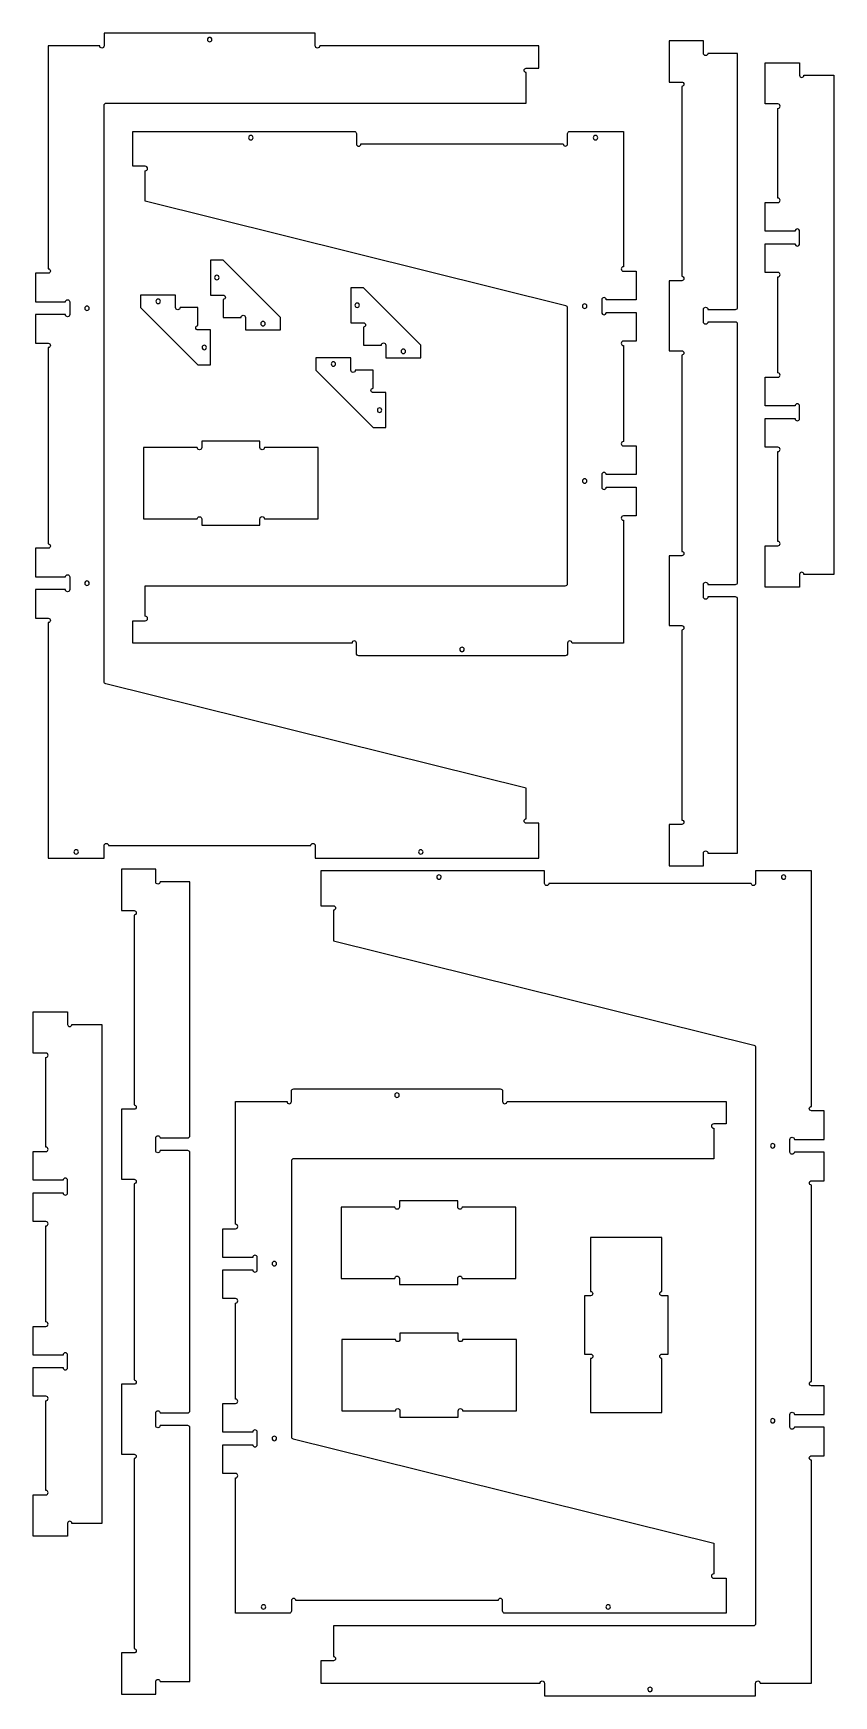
# Model space of a CAD drawing. Extents: x 34 to 1179, y 24 to 2402.
import ezdxf

# ---------------------------------------------------------------- set-up
doc = ezdxf.new("R2010")
doc.units = 0
doc.layers.add('DRILL', color=3, linetype='CONTINUOUS')
doc.layers.add('OUTSIDE', color=1, linetype='CONTINUOUS')

msp = doc.modelspace()

# ---------------------------------------------------------------- linework, layer by layer
at = {"layer": 'DRILL'}
for points in [[(283.5, 2392.7, 0.414214), (286.7, 2389.5, 0.414214), (289.9, 2392.7, 0.414214), (286.7, 2395.8, 0.414214)], [(348.9, 2252.3, 0.414214), (345.7, 2255.5, 0.414214), (342.5, 2252.3, 0.414214), (345.7, 2249.1, 0.414214)], [(841.9, 2252.3, 0.414214), (838.7, 2255.5, 0.414214), (835.5, 2252.3, 0.414214), (838.7, 2249.1, 0.414214)], [(297, 2055.4, 0.414214), (293.8, 2052.2, 0.414214), (297, 2049, 0.414214), (300.2, 2052.2, 0.414214)], [(213, 2015, 0.414214), (216.2, 2018.2, 0.414214), (213, 2021.4, 0.414214), (209.8, 2018.2, 0.414214)], [(108, 2008.3, 0.414214), (111.2, 2005.1, 0.414214), (114.4, 2008.3, 0.414214), (111.2, 2011.5, 0.414214)], [(497.7, 2015.8, 0.414214), (494.6, 2012.6, 0.414214), (497.7, 2009.4, 0.414214), (500.9, 2012.6, 0.414214)], [(826.4, 2011.3, 0.414214), (823.2, 2014.5, 0.414214), (820, 2011.3, 0.414214), (823.2, 2008.1, 0.414214)], [(363, 1989.4, 0.414214), (359.8, 1986.2, 0.414214), (363, 1983, 0.414214), (366.2, 1986.2, 0.414214)], [(279, 1949, 0.414214), (282.2, 1952.2, 0.414214), (279, 1955.4, 0.414214), (275.8, 1952.2, 0.414214)], [(463.7, 1925.4, 0.414214), (466.9, 1928.6, 0.414214), (463.7, 1931.8, 0.414214), (460.6, 1928.6, 0.414214)], [(563.7, 1949.8, 0.414214), (560.6, 1946.6, 0.414214), (563.7, 1943.4, 0.414214), (566.9, 1946.6, 0.414214)], [(529.7, 1859.4, 0.414214), (532.9, 1862.6, 0.414214), (529.7, 1865.8, 0.414214), (526.6, 1862.6, 0.414214)], [(826.4, 1761.3, 0.414214), (823.2, 1764.5, 0.414214), (820, 1761.3, 0.414214), (823.2, 1758.1, 0.414214)], [(108, 1615, 0.414214), (111.2, 1611.8, 0.414214), (114.4, 1615, 0.414214), (111.2, 1618.2, 0.414214)], [(650.9, 1520.3, 0.414214), (647.7, 1523.5, 0.414214), (644.5, 1520.3, 0.414214), (647.7, 1517.1, 0.414214)], [(92.5, 1230.7, 0.414214), (95.7, 1227.5, 0.414214), (98.9, 1230.7, 0.414214), (95.7, 1233.8, 0.414214)], [(585.5, 1230.7, 0.414214), (588.7, 1227.5, 0.414214), (591.9, 1230.7, 0.414214), (588.7, 1233.8, 0.414214)], [(617.9, 1194.6, 0.414214), (614.7, 1197.8, 0.414214), (611.5, 1194.6, 0.414214), (614.7, 1191.5, 0.414214)], [(1110.9, 1194.6, 0.414214), (1107.7, 1197.8, 0.414214), (1104.5, 1194.6, 0.414214), (1107.7, 1191.5, 0.414214)], [(551.5, 882.7, 0.414214), (554.7, 879.5, 0.414214), (557.9, 882.7, 0.414214), (554.7, 885.9, 0.414214)], [(1095.4, 810.3, 0.414214), (1092.2, 813.5, 0.414214), (1089, 810.3, 0.414214), (1092.2, 807.1, 0.414214)], [(376, 641.7, 0.414214), (379.2, 638.5, 0.414214), (382.4, 641.7, 0.414214), (379.2, 644.9, 0.414214)], [(1095.4, 417, 0.414214), (1092.2, 420.2, 0.414214), (1089, 417, 0.414214), (1092.2, 413.8, 0.414214)], [(376, 391.7, 0.414214), (379.2, 388.5, 0.414214), (382.4, 391.7, 0.414214), (379.2, 394.9, 0.414214)], [(360.5, 150.7, 0.414214), (363.7, 147.5, 0.414214), (366.9, 150.7, 0.414214), (363.7, 153.9, 0.414214)], [(853.5, 150.7, 0.414214), (856.7, 147.5, 0.414214), (859.9, 150.7, 0.414214), (856.7, 153.9, 0.414214)], [(919.9, 32.6, 0.414214), (916.7, 35.8, 0.414214), (913.5, 32.6, 0.414214), (916.7, 29.5, 0.414214)]]:
    msp.add_lwpolyline(points, format="xyb", close=True, dxfattribs=at)
at = {"layer": 'OUTSIDE'}
for points in [[(757.7, 1271.7), (739.7, 1271.7, -0.414214), (736.5, 1274.8, -0.414214), (739.7, 1278), (739.7, 1321.7), (138.1, 1471.1, -0.344587), (135.7, 1474.1), (135.7, 2298.5, -0.414214), (138.9, 2301.7), (739.7, 2301.7), (739.7, 2345.3, -1), (739.7, 2351.7), (757.7, 2351.7), (757.7, 2383.7), (444.1, 2383.7, -0.414214), (440.9, 2380.5, -0.414214), (437.7, 2383.7), (437.7, 2401.7), (135.7, 2401.7), (135.7, 2383.7, -0.414214), (132.5, 2380.5, -0.414214), (129.4, 2383.7), (55.7, 2383.7), (55.7, 2064.7, -1), (55.7, 2058.3), (37.7, 2058.3), (37.7, 2017.3), (80.4, 2017.3, -1), (86.7, 2017.3), (86.7, 1999.3, -1), (80.4, 1999.3), (37.7, 1999.3), (37.7, 1958.3), (55.7, 1958.3, -1), (55.7, 1952), (55.7, 1671.3, -1), (55.7, 1665), (37.7, 1665), (37.7, 1624), (80.4, 1624, -1), (86.7, 1624), (86.7, 1606, -1), (80.4, 1606), (37.7, 1606), (37.7, 1565), (55.7, 1565, -1), (55.7, 1558.6), (55.7, 1221.7), (135.7, 1221.7), (135.7, 1239.7, -1), (142.1, 1239.7), (431.4, 1239.7, -1), (437.7, 1239.7), (437.7, 1221.7), (757.7, 1221.7)], [(1042, 1228.9), (1042, 1592.1, 0.414214), (1038.9, 1595.3), (999.4, 1595.3, -1), (993, 1595.3), (993, 1613.3, -1), (999.4, 1613.3), (1038.9, 1613.3, 0.414214), (1042, 1616.5), (1042, 1985.4, 0.414214), (1038.9, 1988.6), (999.4, 1988.6, -1), (993, 1988.6), (993, 2006.6, -1), (999.4, 2006.6), (1038.9, 2006.6, 0.414214), (1042, 2009.8), (1042, 2372.9), (999.4, 2372.9, -1), (993, 2372.9), (993, 2390.9), (944, 2390.9), (944, 2331.9), (962, 2331.9, -0.414214), (965.2, 2328.8, -0.414214), (962, 2325.6), (962, 2054, -0.414214), (965.2, 2050.8, -0.414214), (962, 2047.6), (944, 2047.6), (944, 1947.6), (962, 1947.6, -0.414214), (965.2, 1944.4, -0.414214), (962, 1941.3), (962, 1660.6, -0.414214), (965.2, 1657.5, -0.414214), (962, 1654.3), (944, 1654.3), (944, 1554.3), (962, 1554.3, -0.414214), (965.2, 1551.1, -0.414214), (962, 1547.9), (962, 1276.3, -0.414214), (965.2, 1273.1, -0.414214), (962, 1269.9), (944, 1269.9), (944, 1210.9), (993, 1210.9), (993, 1228.9, -0.414214), (996.2, 1232.1, -0.414214), (999.4, 1228.9)], [(1179.5, 1627.5), (1136.8, 1627.5, 1), (1130.5, 1627.5), (1130.5, 1609.5), (1081.5, 1609.5), (1081.5, 1668.5), (1099.5, 1668.5, 0.414214), (1102.6, 1671.7, 0.414214), (1099.5, 1674.9), (1099.5, 1803.2, 0.414214), (1102.6, 1806.4, 0.414214), (1099.5, 1809.5), (1081.5, 1809.5), (1081.5, 1850.5), (1124.1, 1850.5, 1), (1130.5, 1850.5), (1130.5, 1868.5, 1), (1124.1, 1868.5), (1081.5, 1868.5), (1081.5, 1909.5), (1099.5, 1909.5, 0.414214), (1102.6, 1912.7, 0.414214), (1099.5, 1915.9), (1099.5, 2053.2, 0.414214), (1102.6, 2056.4, 0.414214), (1099.5, 2059.5), (1081.5, 2059.5), (1081.5, 2100.5), (1124.1, 2100.5, 1), (1130.5, 2100.5), (1130.5, 2118.5, 0.414214), (1127.3, 2121.7, 0.414214), (1124.1, 2118.5), (1081.5, 2118.5), (1081.5, 2159.5), (1099.5, 2159.5, 1), (1099.5, 2165.9), (1099.5, 2294.2, 1), (1099.5, 2300.5), (1081.5, 2300.5), (1081.5, 2359.5), (1130.5, 2359.5), (1130.5, 2341.5, 0.414214), (1133.6, 2338.4, 0.414214), (1136.8, 2341.5), (1179.5, 2341.5)], [(176.7, 2211.3), (176.7, 2261.3), (493.5, 2261.3, -0.414214), (496.7, 2258.1), (496.7, 2243.3, 1), (503.1, 2243.3), (792.4, 2243.3, 1), (798.7, 2243.3), (798.7, 2258.1, -0.414214), (801.9, 2261.3), (878.7, 2261.3), (878.7, 2067.7, 1), (878.7, 2061.3), (896.7, 2061.3), (896.7, 2020.3), (854.1, 2020.3, 1), (847.7, 2020.3), (847.7, 2002.3, 1), (854.1, 2002.3), (896.7, 2002.3), (896.7, 1961.3), (878.7, 1961.3, 1), (878.7, 1955), (878.7, 1817.7, 1), (878.7, 1811.3), (896.7, 1811.3), (896.7, 1770.3), (854.1, 1770.3, 1), (847.7, 1770.3), (847.7, 1752.3, 1), (854.1, 1752.3), (896.7, 1752.3), (896.7, 1711.3), (878.7, 1711.3, 1), (878.7, 1705), (878.7, 1529.3), (805.1, 1529.3, 0.414214), (801.9, 1532.5, 0.414214), (798.7, 1529.3), (798.7, 1514.5, -0.414214), (795.5, 1511.3), (499.9, 1511.3, -0.414214), (496.7, 1514.5), (496.7, 1529.3, 0.414214), (493.5, 1532.5, 0.414214), (490.4, 1529.3), (176.7, 1529.3), (176.7, 1561.3), (194.7, 1561.3, 1), (194.7, 1567.7), (194.7, 1611.3), (795.5, 1611.3, 0.414214), (798.7, 1614.5), (798.7, 2008.8, 0.344587), (796.3, 2011.9), (194.7, 2161.3), (194.7, 2205, 0.414214), (197.9, 2208.1, 0.414214), (194.7, 2211.3)], [(306, 2077.2), (288, 2077.2), (288, 2027.2), (306, 2027.2, -1), (306, 2020.9), (306, 1995.2), (331.6, 1995.2, -1), (338, 1995.2), (338, 1977.2), (388, 1977.2), (388, 1995.2)], [(270, 1927.2), (288, 1927.2), (288, 1977.2), (270, 1977.2, -1), (270, 1983.6), (270, 2009.2), (244.3, 2009.2, -1), (238, 2009.2), (238, 2027.2), (188, 2027.2), (188, 2009.2)], [(506.7, 2037.6), (488.7, 2037.6), (488.7, 1987.6), (506.7, 1987.6, -1), (506.7, 1981.3), (506.7, 1955.6), (532.4, 1955.6, -1), (538.7, 1955.6), (538.7, 1937.6), (588.7, 1937.6), (588.7, 1955.6)], [(520.7, 1837.6), (538.7, 1837.6), (538.7, 1887.6), (520.7, 1887.6, -1), (520.7, 1894), (520.7, 1919.6), (495.1, 1919.6, -1), (488.7, 1919.6), (488.7, 1937.6), (438.7, 1937.6), (438.7, 1919.6)], [(192.1, 1707), (269, 1707, -0.414214), (272.2, 1710.1, -0.414214), (275.4, 1707), (275.4, 1698), (358.7, 1698), (358.7, 1707, -1), (365.1, 1707), (442.1, 1707), (442.1, 1809), (365.1, 1809, -1), (358.7, 1809), (358.7, 1818), (275.4, 1818), (275.4, 1809, -1), (269, 1809), (192.1, 1809)], [(258.5, 43.8), (258.5, 407, 0.414214), (255.4, 410.1), (215.9, 410.1, -1), (209.5, 410.1), (209.5, 428.1, -1), (215.9, 428.1), (255.4, 428.1, 0.414214), (258.5, 431.3), (258.5, 800.3, 0.414214), (255.4, 803.5), (215.9, 803.5, -1), (209.5, 803.5), (209.5, 821.5, -1), (215.9, 821.5), (255.4, 821.5, 0.414214), (258.5, 824.6), (258.5, 1187.8), (215.9, 1187.8, -1), (209.5, 1187.8), (209.5, 1205.8), (160.5, 1205.8), (160.5, 1146.8), (178.5, 1146.8, -0.414214), (181.7, 1143.6, -0.414214), (178.5, 1140.4), (178.5, 868.8, -0.414214), (181.7, 865.6, -0.414214), (178.5, 862.5), (160.5, 862.5), (160.5, 762.5), (178.5, 762.5, -0.414214), (181.7, 759.3, -0.414214), (178.5, 756.1), (178.5, 475.5, -0.414214), (181.7, 472.3, -0.414214), (178.5, 469.1), (160.5, 469.1), (160.5, 369.1), (178.5, 369.1, -0.414214), (181.7, 366, -0.414214), (178.5, 362.8), (178.5, 91.1, -0.414214), (181.7, 88, -0.414214), (178.5, 84.8), (160.5, 84.8), (160.5, 25.8), (209.5, 25.8), (209.5, 43.8, -0.414214), (212.7, 47, -0.414214), (215.9, 43.8)], [(445.7, 1153.6), (463.7, 1153.6, -0.414214), (466.9, 1150.5, -0.414214), (463.7, 1147.3), (463.7, 1103.6), (1065.3, 954.2, -0.344587), (1067.7, 951.2), (1067.7, 126.8, -0.414214), (1064.5, 123.6), (463.7, 123.6), (463.7, 80, -1), (463.7, 73.6), (445.7, 73.6), (445.7, 41.6), (759.4, 41.6, -0.414214), (762.5, 44.8, -0.414214), (765.7, 41.6), (765.7, 23.6), (1067.7, 23.6), (1067.7, 41.6, -0.414214), (1070.9, 44.8, -0.414214), (1074.1, 41.6), (1147.7, 41.6), (1147.7, 360.6, -1), (1147.7, 367), (1165.7, 367), (1165.7, 408), (1123.1, 408, -1), (1116.7, 408), (1116.7, 426, -1), (1123.1, 426), (1165.7, 426), (1165.7, 467), (1147.7, 467, -1), (1147.7, 473.3), (1147.7, 754, -1), (1147.7, 760.3), (1165.7, 760.3), (1165.7, 801.3), (1123.1, 801.3, -1), (1116.7, 801.3), (1116.7, 819.3, -1), (1123.1, 819.3), (1165.7, 819.3), (1165.7, 860.3), (1147.7, 860.3, -1), (1147.7, 866.7), (1147.7, 1203.6), (1067.7, 1203.6), (1067.7, 1185.6, -1), (1061.4, 1185.6), (772.1, 1185.6, -1), (765.7, 1185.6), (765.7, 1203.6), (445.7, 1203.6)], [(132.4, 270), (89.7, 270, 1), (83.4, 270), (83.4, 252), (34.4, 252), (34.4, 311), (52.4, 311, 0.414214), (55.5, 314.2, 0.414214), (52.4, 317.4), (52.4, 445.7, 0.414214), (55.5, 448.9, 0.414214), (52.4, 452), (34.4, 452), (34.4, 493), (77, 493, 1), (83.4, 493), (83.4, 511, 1), (77, 511), (34.4, 511), (34.4, 552), (52.4, 552, 0.414214), (55.5, 555.2, 0.414214), (52.4, 558.4), (52.4, 695.7, 0.414214), (55.5, 698.9, 0.414214), (52.4, 702), (34.4, 702), (34.4, 743), (77, 743, 1), (83.4, 743), (83.4, 761, 0.414214), (80.2, 764.2, 0.414214), (77, 761), (34.4, 761), (34.4, 802), (52.4, 802, 1), (52.4, 808.4), (52.4, 936.7, 1), (52.4, 943), (34.4, 943), (34.4, 1002), (83.4, 1002), (83.4, 984, 0.414214), (86.5, 980.9, 0.414214), (89.7, 984), (132.4, 984)], [(1025.7, 191.7), (1025.7, 141.7), (708.9, 141.7, -0.414214), (705.7, 144.9), (705.7, 159.7, 1), (699.4, 159.7), (410.1, 159.7, 1), (403.7, 159.7), (403.7, 144.9, -0.414214), (400.5, 141.7), (323.7, 141.7), (323.7, 335.3, 1), (323.7, 341.7), (305.7, 341.7), (305.7, 382.7), (348.4, 382.7, 1), (354.7, 382.7), (354.7, 400.7, 1), (348.4, 400.7), (305.7, 400.7), (305.7, 441.7), (323.7, 441.7, 1), (323.7, 448), (323.7, 585.3, 1), (323.7, 591.7), (305.7, 591.7), (305.7, 632.7), (348.4, 632.7, 1), (354.7, 632.7), (354.7, 650.7, 1), (348.4, 650.7), (305.7, 650.7), (305.7, 691.7), (323.7, 691.7, 1), (323.7, 698), (323.7, 873.7), (397.4, 873.7, 0.414214), (400.5, 870.5, 0.414214), (403.7, 873.7), (403.7, 888.5, -0.414214), (406.9, 891.7), (702.5, 891.7, -0.414214), (705.7, 888.5), (705.7, 873.7, 0.414214), (708.9, 870.5, 0.414214), (712.1, 873.7), (1025.7, 873.7), (1025.7, 841.7), (1007.7, 841.7, 1), (1007.7, 835.3), (1007.7, 791.7), (406.9, 791.7, 0.414214), (403.7, 788.5), (403.7, 394.2, 0.344587), (406.1, 391.1), (1007.7, 241.7), (1007.7, 198, 0.414214), (1004.5, 194.9, 0.414214), (1007.7, 191.7)], [(474.8, 620.7), (551.8, 620.7, -0.414214), (554.9, 623.9, -0.414214), (558.1, 620.7), (558.1, 611.7), (641.5, 611.7), (641.5, 620.7, -1), (647.8, 620.7), (724.8, 620.7), (724.8, 722.7), (647.8, 722.7, -1), (641.5, 722.7), (641.5, 731.7), (558.1, 731.7), (558.1, 722.7, -1), (551.8, 722.7), (474.8, 722.7)], [(831.7, 679), (831.7, 602, -0.414214), (834.8, 598.8, -0.414214), (831.7, 595.7), (822.7, 595.7), (822.7, 512.3), (831.7, 512.3, -1), (831.7, 506), (831.7, 429), (933.7, 429), (933.7, 506, -1), (933.7, 512.3), (942.7, 512.3), (942.7, 595.7), (933.7, 595.7, -1), (933.7, 602), (933.7, 679)], [(475.6, 431.3), (552.6, 431.3, -0.414214), (555.8, 434.5, -0.414214), (558.9, 431.3), (558.9, 422.3), (642.3, 422.3), (642.3, 431.3, -1), (648.6, 431.3), (725.6, 431.3), (725.6, 533.3), (648.6, 533.3, -1), (642.3, 533.3), (642.3, 542.3), (558.9, 542.3), (558.9, 533.3, -1), (552.6, 533.3), (475.6, 533.3)]]:
    msp.add_lwpolyline(points, format="xyb", close=True, dxfattribs=at)

doc.saveas('drawing.dxf')
